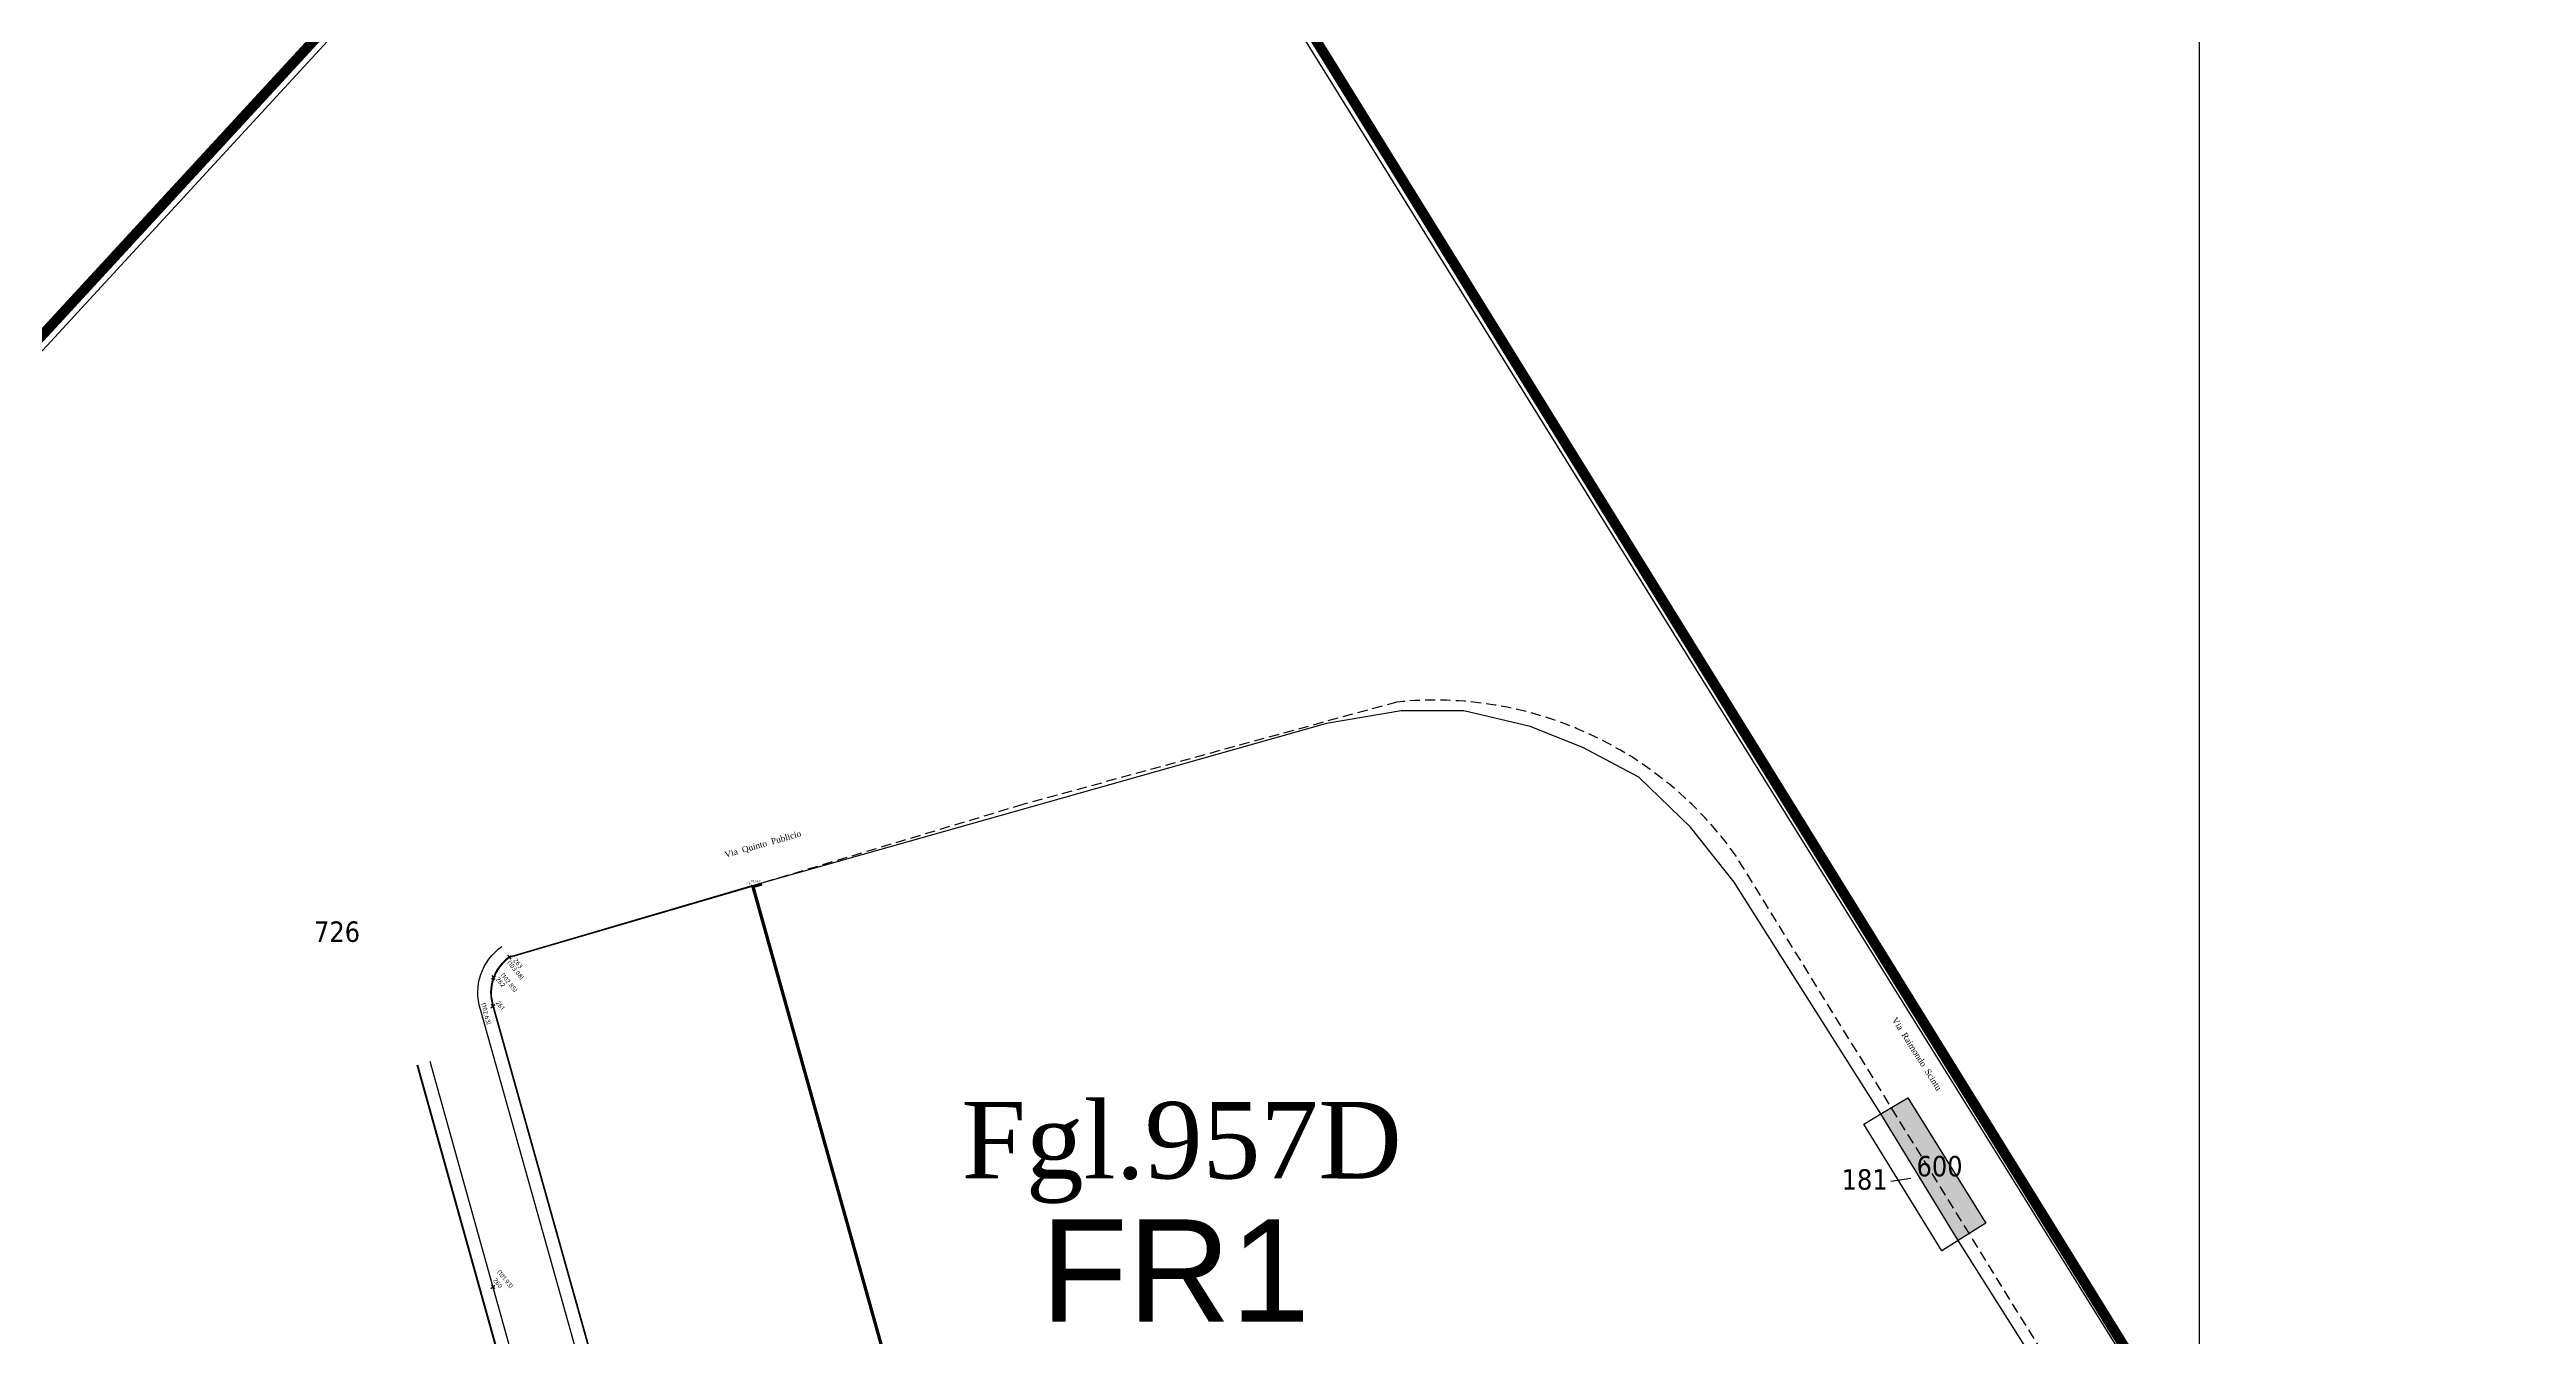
# Model space of a CAD drawing. Extents: x 9555 to 11275, y -8412 to -6382.
# Drawn here: x 10165.4 to 10650.5, y -7649.2 to -7397.1 of the extents above; entities that cross this region are included whole.
import ezdxf
from ezdxf.enums import TextEntityAlignment as Align

# ---------------------------------------------------------------- set-up
doc = ezdxf.new("R2010")
doc.units = 0
doc.header["$MEASUREMENT"] = 0
doc.header["$XCLIPFRAME"] = 2
doc.header["$PDMODE"] = 33
doc.header["$PDSIZE"] = 0.12
doc.linetypes.add('DASHEDX2', pattern=[1.5, 1, -0.5])
doc.layers.get('0').update_dxf_attribs({"color": 53, "lineweight": 50})
for name, color, linetype in [('02_CAT', 7, 'Continuous'), ('Conf_PropPlla(1^Visura)-03_Retino', 81, 'Continuous'), ('Fgl-Cat_Txt-DivisioneAllegati', 161, 'DASHEDX2'), ('GE_9632-NOME_P', 8, 'Continuous'), ('GE_9632-PUNTI', 8, 'Continuous'), ('GE_9632-QUOTE_P', 8, 'Continuous'), ('GE_9632-SIMBOLI', 8, 'Continuous'), ('GEI-Nome_P', 6, 'Continuous'), ('GEI-Punti', 7, 'Continuous'), ('Gei-Punti_3D', 3, 'Continuous'), ('GEI-Quote_P', 3, 'Continuous'), ('GEI-Simboli', 6, 'Continuous'), ('Immagine', 181, 'Continuous'), ('Ril-Muro', 6, 'Continuous'), ('Ril-Strada', 4, 'Continuous'), ('Ril-Strada_Marciapiede', 4, 'Continuous'), ('Tav', 2, 'Continuous')]:
    doc.layers.add(name, color=color, linetype=linetype)
doc.layers.add('Fgl.957D_Estratto', color=162, linetype='Continuous', lineweight=30)
doc.styles.get("Standard").update_dxf_attribs({"font": 'isocp.shx'})
doc.styles.add('Swis721G', font='swissk.ttf')
doc.styles.add('Tahoma', font='tahoma.ttf')
doc.styles.add('TNR', font='times.ttf')
picture_1 = doc.add_image_def('image1.png', size_in_pixel=(3510, 4950))
picture_2 = doc.add_image_def('image3.png', size_in_pixel=(3510, 4950))

# ---------------------------------------------------------------- blocks, each defined once
blk = doc.blocks.new('-Fgl. 957D Estratto Foglio Intero_PostFR1')
at = {"layer": 'Immagine'}
image = blk.add_image(picture_1, insert=(10047.11, -8052.47), size_in_units=(594.32, 838.15), rotation=0.00162, dxfattribs=at)
image.set_boundary_path([(307.5, 335.18), (3170.12, 4586.92)])
image.dxf.flags = 15
blk = doc.blocks.new('-Fgl. 958 Estratto Foglio Intero_PostFR3')
at = {"layer": 'Immagine'}
image = blk.add_image(picture_2, insert=(9716.79, -8308.18), size_in_units=(1485.81, 2095.38), rotation=-0.00104, dxfattribs=at)
image.set_boundary_path([(486.986, 415.044), (2987.88, 4584.843)])
image.dxf.flags = 15
blk = doc.blocks.new('- Fogli_Unione (Estratti_20043_SpostatoComeAll.957E_SuRIL_PostFR1-FR2-FR3 (2021-02-08)')
for name in ['-Fgl. 958 Estratto Foglio Intero_PostFR3', '-Fgl. 957D Estratto Foglio Intero_PostFR1']:
    blk.add_blockref(name, (0, 0))
blk = doc.blocks.new('2493-1_PostFRAZ')
at = {"layer": 'Conf_PropPlla(1^Visura)-03_Retino'}
blk.add_hatch(color=256, dxfattribs=at).paths.add_polyline_path([(10529.33, -7602.51), (10524.06, -7605.64), (10539.17, -7630.45), (10544.58, -7627.03)])
at = {"layer": 'Fgl-Cat_Txt-DivisioneAllegati', "const_width": 2}
blk.add_lwpolyline([(10572.91, -7653.15), (10334.58, -7267.9), (10108.32, -7513.52), (10169.34, -7685.95), (10179.31, -7693.9), (10222.07, -7731.29), (10229.08, -7735.19), (10196.25, -7762.26), (10228.91, -7854.37), (10231.65, -7862.04)], dxfattribs=at)
at = {"layer": 'Fgl.957D_Estratto'}
blk.add_line((10529.92, -7618.29), (10525.96, -7618.86), dxfattribs=at)
for points in [[(10562.24, -7882.95), (10523.92, -7825.12), (10492.98, -7844.03), (10436.87, -7755.15), (10440.03, -7747.64), (10447.52, -7731.88), (10451.89, -7724.54), (10455.43, -7719.71), (10460.55, -7714.47), (10465.37, -7710.82), (10493, -7695.39), (10558.95, -7661.73), (10572.59, -7655), (10334.27, -7271.19), (10110.61, -7513.99), (10171.03, -7684.74), (10180.6, -7692.36), (10223.23, -7729.65), (10232.61, -7734.87), (10198.6, -7762.91), (10230.94, -7853.85)], [(10558.95, -7661.73), (10539.17, -7630.45), (10524.06, -7605.64), (10495.34, -7560.25), (10486.75, -7549.45), (10476.61, -7539.7), (10465.66, -7533.84), (10455.39, -7529.73), (10442.38, -7526.67), (10430.12, -7526.67), (10415.46, -7529.18), (10303, -7560.98), (10347.81, -7721.12), (10294.62, -7735.97), (10295.88, -7746.35), (10295.46, -7761.17), (10292.1, -7776.28)], [(10539.17, -7630.45), (10535.97, -7632.47), (10520.73, -7607.62), (10524.06, -7605.64)], [(10524.06, -7605.64), (10529.33, -7602.51), (10544.58, -7627.03), (10539.17, -7630.45)]]:
    blk.add_lwpolyline(points, dxfattribs=at)
at = {"layer": '02_CAT'}
blk.add_blockref('- Fogli_Unione (Estratti_20043_SpostatoComeAll.957E_SuRIL_PostFR1-FR2-FR3 (2021-02-08)', (2.4, 6.76), dxfattribs=at)
at = {"layer": 'Fgl-Cat_Txt-DivisioneAllegati', "style": 'TNR'}
blk.add_text('Fgl.957D', height=15, dxfattribs=at).set_placement((10387.11, -7618.27), align=Align.CENTER)
at = {"layer": 'Fgl.957D_Estratto', "style": 'Tahoma'}
for s, p in [('726', (10217.21, -7571.93)), ('600', (10531.03, -7617.86)), ('181', (10516.36, -7620.47))]:
    blk.add_text(s, height=4, dxfattribs=at).set_placement(p)
at = {"layer": 'Tav', "color": 251, "style": 'Swis721G'}
blk.add_text('FR1', height=20, dxfattribs=at).set_placement((10385.86, -7646.3), align=Align.CENTER)

msp = doc.modelspace()

# ---------------------------------------------------------------- linework, layer by layer
at = {"layer": 'GE_9632-PUNTI'}
for p in [(10255.41, -7574.9), (10252.32, -7578.88), (10252.19, -7584.51), (10252.24, -7639.5)]:
    msp.add_point(p, dxfattribs=at)
at = {"layer": 'GE_9632-SIMBOLI'}
for p, q in [((10255.02, -7575.21), (10255.8, -7574.59)), ((10255.1, -7574.51), (10255.72, -7575.29)), ((10251.93, -7579.19), (10252.71, -7578.57)), ((10252.01, -7578.49), (10252.63, -7579.27)), ((10251.8, -7584.82), (10252.58, -7584.2)), ((10251.88, -7584.12), (10252.5, -7584.9)), ((10251.85, -7639.81), (10252.63, -7639.19)), ((10251.93, -7639.11), (10252.55, -7639.89))]:
    msp.add_line(p, q, dxfattribs=at)
at = {"layer": 'GEI-Punti'}
msp.add_point((10302.97, -7560.96), dxfattribs=at)
at = {"layer": 'Gei-Punti_3D'}
msp.add_point((10302.97, -7560.96, 103.83), dxfattribs=at)
at = {"layer": 'GEI-Simboli'}
for p, q in [((10302.77, -7560.96), (10303.17, -7560.96)), ((10302.97, -7561.16), (10302.97, -7560.76))]:
    msp.add_line(p, q, dxfattribs=at)
at = {"layer": 'Ril-Muro', "linetype": 'DASHEDX2', "ltscale": 2}
msp.add_lwpolyline([(10738.42, -7948.31), (10495.72, -7555.17, 0.271255), (10429.26, -7524.96), (10356.01, -7545.03), (10304.88, -7560.42)], format="xyb", dxfattribs=at)
at = {"layer": 'Ril-Muro', "color": 7}
for points in [[(10267.59, -7814.03), (10272.35, -7808.79), (10277.49, -7803, 0.018065), (10281.16, -7798.46, 0.131224), (10295.87, -7759.76, 0.066111), (10295.24, -7738.65), (10294.87, -7736.14), (10348.09, -7721.27), (10303.27, -7561.13), (10304.94, -7560.66)], [(10281.04, -7798.38, 0.131223), (10295.72, -7759.75, 0.066115), (10295.09, -7738.67), (10294.71, -7736.03), (10347.9, -7721.17), (10303.09, -7561.03), (10304.9, -7560.51)]]:
    msp.add_lwpolyline(points, format="xyb", dxfattribs=at)
at = {"layer": 'Ril-Muro'}
for points in [[(10267.64, -7814.08), (10272.4, -7808.84), (10277.55, -7803.05, 0.01807), (10281.22, -7798.51, 0.131225), (10295.94, -7759.77, 0.066109), (10295.31, -7738.64), (10294.96, -7736.19), (10348.18, -7721.33), (10303.37, -7561.18), (10304.96, -7560.73)], [(10272.18, -7808.64), (10277.32, -7802.85, 0.018051), (10280.98, -7798.33, 0.131222), (10295.64, -7759.74, 0.066117), (10295.02, -7738.68), (10294.62, -7735.97), (10347.81, -7721.12), (10303, -7560.98), (10304.88, -7560.44)]]:
    msp.add_lwpolyline(points, format="xyb", dxfattribs=at)
at = {"layer": 'Ril-Muro', "color": 4}
msp.add_lwpolyline([(10295.54, -7759.73, 0.068375), (10294.99, -7738.69), (10294.59, -7735.96), (10347.78, -7721.1), (10302.97, -7560.96), (10304.88, -7560.42)], format="xyb", dxfattribs=at)
msp.add_lwpolyline([(10345.94, -7713.22), (10303.4, -7561.2), (10304.97, -7560.75)], dxfattribs=at)
at = {"layer": 'Ril-Strada'}
for points in [[(10213.14, -7869.63), (10246.12, -7833.42), (10274.77, -7801.91, 0.233723), (10291.92, -7735.52), (10273.02, -7668.05), (10249.78, -7585.18, -0.327183), (10253.97, -7572.85)], [(10267.54, -7718.71), (10271.56, -7717.48, 0.435635), (10273.21, -7714.37), (10261.88, -7674.01), (10239.92, -7595.39)]]:
    msp.add_lwpolyline(points, format="xyb", dxfattribs=at)
at = {"layer": 'Ril-Strada_Marciapiede'}
for p, q in [((10302.97, -7560.96), (10255.41, -7574.9)), ((10303, -7561.07), (10255.46, -7575.01)), ((10259.36, -7674.72), (10237.4, -7596.1)), ((10259.47, -7674.69), (10237.51, -7596.07))]:
    msp.add_line(p, q, dxfattribs=at)
for points in [[(10252.19, -7584.51), (10275.44, -7667.45)], [(10252.31, -7584.48), (10275.93, -7668.73), (10294.71, -7735.92)]]:
    msp.add_lwpolyline(points, dxfattribs=at)
for radius, start, end in [(8.52, 125.0093, 197.9785), (8.4, 125.1439, 198.0101)]:
    msp.add_arc((10260.3, -7581.88), radius, start, end, dxfattribs=at)

# ---------------------------------------------------------------- block references
at = {"layer": '02_CAT'}
msp.add_blockref('2493-1_PostFRAZ', (0, 0), dxfattribs=at)

# ---------------------------------------------------------------- texts
at = {"layer": 'GE_9632-NOME_P'}
for s, p in [('263', (10256.14, -7575.6)), ('262', (10252.74, -7579.29)), ('261', (10252.72, -7583.9)), ('260', (10252.2, -7638.25))]:
    msp.add_text(s, height=0.9, rotation=308.5578, dxfattribs=at).set_placement(p)
at = {"layer": 'GE_9632-QUOTE_P'}
for s, rotation, p in [('(103.08)', 308.5578, (10254.95, -7576.03)), ('(102.85)', 308.5578, (10253.67, -7578.47)), ('(102.63)', 284.49, (10249.94, -7584.03)), ('(101.93)', 308.5578, (10252.98, -7636.63))]:
    msp.add_text(s, height=0.9, rotation=rotation, dxfattribs=at).set_placement(p)
at = {"layer": 'GEI-Nome_P'}
msp.add_text('716', height=0.4, dxfattribs=at).set_placement((10301.81, -7560.66))
at = {"layer": 'GEI-Quote_P'}
msp.add_text('(103.83)', height=0.4, dxfattribs=at).set_placement((10302.72, -7560.26))
at = {"layer": 'Ril-Strada', "color": 7, "style": 'TNR'}
for s, rotation, p in [('Via  Quinto  Publicio', 15.9355, (10305.11, -7552.87)), ('Via  Raimondo  Scintu', 302.3253, (10531.1, -7593.86))]:
    msp.add_text(s, height=1.2, rotation=rotation, dxfattribs=at).set_placement(p, align=Align.MIDDLE)

doc.saveas('drawing.dxf')
